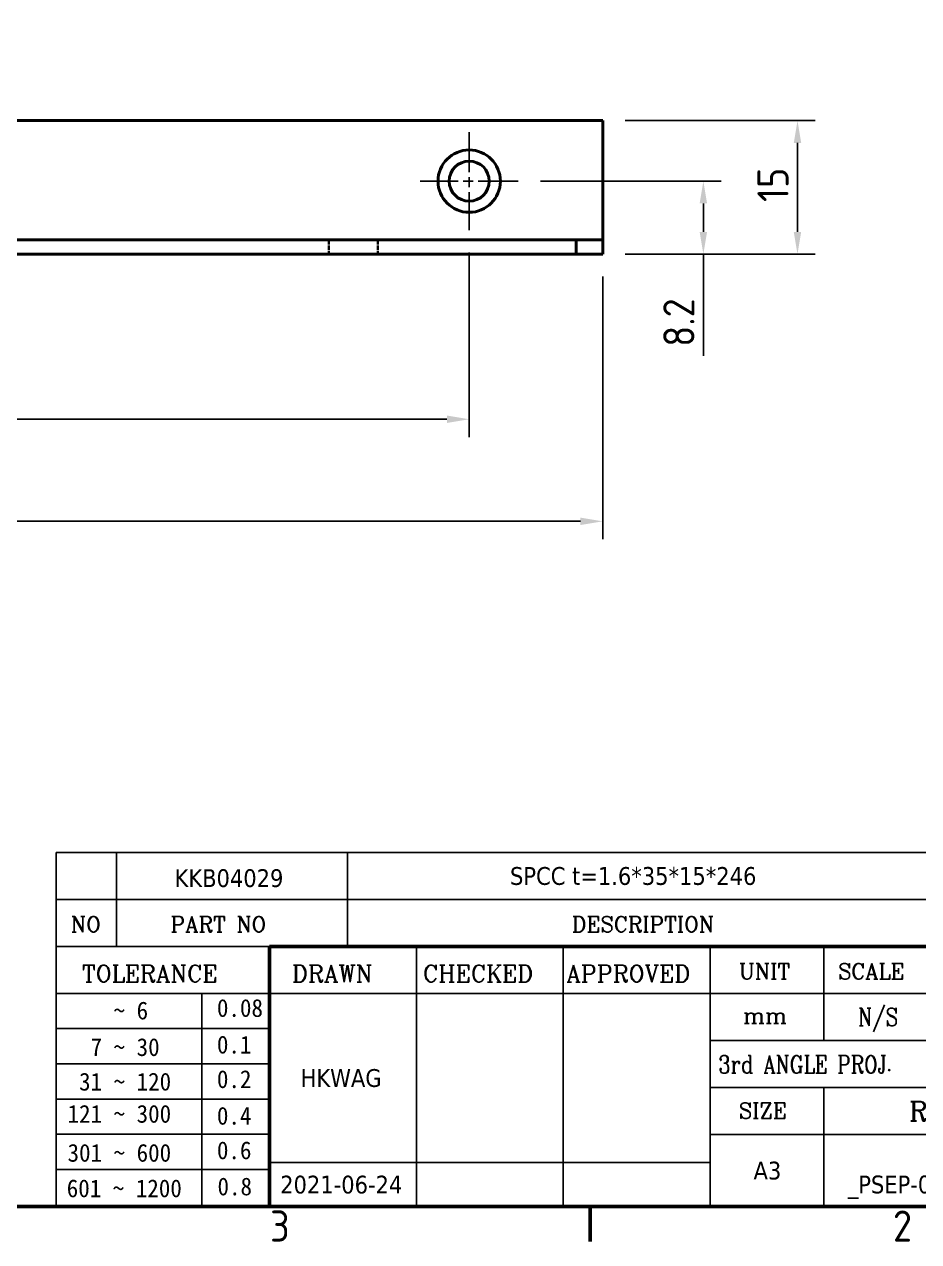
# Model space of a CAD drawing. Header units: millimetres. Extents: x 0 to 420, y 0 to 297.
# Drawn here: x 216.4 to 316.9, y 6.1 to 142.8 of the extents above; entities that cross this region are included whole.
import ezdxf
from ezdxf.enums import TextEntityAlignment as Align

# ---------------------------------------------------------------- set-up
doc = ezdxf.new("R2010")
doc.units = ezdxf.units.MM
doc.linetypes.add('CHAIN', pattern=[0.35429999999999995, 0.2362, -0.0295, 0.0591, -0.0295])
doc.linetypes.add('DASHED', pattern=[0.2067, 0.1654, -0.0413])
doc.layers.get('0').update_dxf_attribs({"color": 3, "lineweight": 25})
for name, color, linetype, lineweight in [('가려진 것(ISO)', 2, 'DASHED', 35), ('가시적인 것(ISO)', 3, 'Continuous', 40), ('경계(ISO)', 7, 'Continuous', 50), ('제목(ISO)', 5, 'Continuous', 50), ('중심 표식(ISO)', 1, 'Continuous', 25), ('치수(ISO)', 2, 'Continuous', 25), ('해치(ISO)', 7, 'Continuous', 18)]:
    doc.layers.add(name, color=color, linetype=linetype, lineweight=lineweight)
doc.styles.add('HAN_291', font='')
doc.styles.add('HAN_370', font='', dxfattribs={"width": 2})
doc.styles.add('RC_284', font='ROMANC.shx')
doc.styles.add('RC_287', font='ROMANC.shx')
doc.styles.add('RC_292', font='ROMANC.shx')
doc.styles.add('ROMANT_294', font='romant.shx')
doc.styles.add('문자 텍스트_PSTEK_POSCO', font='isocp.shx')
doc.styles.add('치수 텍스트_PSTEK_POSCO', font='isocp.shx')
doc.styles.add('텍스트 스타일198', font='tahoma.ttf')
doc.styles.add('텍스트 스타일333', font='ROMANC.shx', dxfattribs={"width": 0.800000011920929})
doc.styles.get('HAN_291').set_extended_font_data('GulimChe')
doc.styles.get('HAN_370').set_extended_font_data('GulimChe')
doc.dimstyles.new('치수_PSTEK_POSCO', dxfattribs={"dimtxt": 3.5, "dimasz": 2.5, "dimexe": 2, "dimexo": 2.5, "dimgap": 1, "dimtad": 1, "dimrnd": 1e-08, "dimdsep": 46, "dimtxsty": '치수 텍스트_PSTEK_POSCO', "dimcen": 0.09, "dimdle": 10, "dimclrd": 7, "dimclre": 7, "dimclrt": 2, "dimadec": 1, "dimazin": 2, "dimtfac": 1, "dimtmove": 0, "dimatfit": 3, "dimfxl": 0, "dimtolj": 1, "dimlwd": -1, "dimlwe": -1, "dimarcsym": 0})

# ---------------------------------------------------------------- blocks, each defined once
blk = doc.blocks.new('경계 Default Border')
at = {"layer": '경계(ISO)'}
blk.add_line((280, 10), (280, 6.100000143051147), dxfattribs=at)
at = {"layer": '경계(ISO)', "flags": 128}
blk.add_lwpolyline([(10, 10), (10, 287.0000076293945), (410, 287.0000076293945), (410, 10), (10, 10)], dxfattribs=at)
at = {"layer": '경계(ISO)', "color": 2, "char_height": 3.499999940395355, "attachment_point": 7, "style": '문자 텍스트_PSTEK_POSCO'}
for s, insert in [('3', (244.0299628911206, 6.066626997571438)), ('2', (313.9823627700749, 6.066626997571438))]:
    blk.add_mtext(s, dxfattribs=dict(at, insert=insert))
blk = doc.blocks.new('제목 블록 PSTEK')
for color, points in [(252, [(317.2195697678507, 17.0593801673321), (322.0326348870767, 21.62682475217465), (322.2781991042243, 21.94392121864296), (317.0471853425802, 16.97985676345368), (318.7512090904202, 16.1899260703855), (316.0018030350395, 12.71868385740789), (316.3356552234328, 13.00206718743325), (318.9235935156908, 16.2694494742633)]), (5, [(321.6183518841322, 17.4193704504104), (319.5281351041078, 18.24969419629727), (322.4505835294948, 22.02344462252142), (317.2195697678507, 17.0593801673321), (318.9235935156908, 16.2694494742633), (316.1741874603099, 12.79820726128571)]), (1, [(324.4839107253602, 19.60711530335299), (325.2419748254881, 19.60711530335299), (325.2419748254881, 20.25857663940324), (321.2266040451076, 20.25857663940324), (321.2266040451076, 19.60711530335299), (321.9846681452406, 19.60711530335299), (321.9846681452406, 15.3430047401139), (324.4839107253602, 15.3430047401139)]), (252, [(321.9846681452406, 19.60711530335299), (321.4042753185749, 19.60711530335299), (321.4042753185749, 19.45905590879572), (321.9846681452406, 19.45905590879572)]), (252, [(324.6615819988275, 19.45905590879572), (325.4196460989604, 19.45905590879572), (325.4196460989604, 20.11051724484596), (325.2419748254881, 20.11051724484596), (325.2419748254881, 19.60711530335299), (324.4839107253602, 19.60711530335299), (324.4839107253602, 15.3430047401139), (322.1623394187076, 15.3430047401139), (322.1623394187076, 15.19494534555726), (324.6615819988275, 15.19494534555726)]), (1, [(329.2277337269622, 20.25857663940324), (325.65654113025, 20.25857663940324), (325.65654113025, 15.3430047401139), (329.3580259941756, 15.3430047401139), (329.3580259941756, 15.9944660761648), (328.1137701654877, 15.9944660761648), (328.1137701654877, 17.56360607323003), (329.2277337269622, 17.56360607323003), (329.2277337269622, 18.25543873810179), (328.1137701654877, 18.25543873810179), (328.1137701654877, 19.60711530335299), (329.2277337269622, 19.60711530335299)]), (252, [(328.2914414389548, 19.45905590879572), (329.4054050004294, 19.45905590879572), (329.4054050004294, 20.11051724484596), (329.2277337269622, 20.11051724484596), (329.2277337269622, 19.60711530335299), (328.1137701654877, 19.60711530335299), (328.1137701654877, 18.25543873810179), (328.2914414389548, 18.25543873810179)]), (1, [(332.3312149849806, 20.25857663940324), (329.8592894925411, 20.25857663940324), (329.8592894925411, 15.3430047401139), (332.3312149849806, 15.3430047401139), (332.3312149849806, 17.4318630164523), (333.0701931098801, 15.3430047401139), (335.4855464857051, 15.3430047401139), (334.2514536401189, 19.30614745124769), (335.4379594596742, 20.25857663940324), (334.3071782107978, 20.25857663940324), (332.3312149849806, 18.99741471888304)]), (252, [(332.5088862584528, 20.1105172448466), (332.3312149849806, 20.1105172448466), (332.3312149849806, 18.99741471888368), (332.5088862584528, 19.11081371413894)]), (252, [(335.6156307331414, 20.11051724484596), (335.2535118015555, 20.11051724484596), (334.2514536401189, 19.30614745124769), (335.4855464857051, 15.3430047401139), (333.1954852176545, 15.3430047401139), (333.2478643833523, 15.19494534555726), (335.6632177591723, 15.19494534555726), (334.4291249135862, 19.15808805669106)]), (252, [(328.2914414389548, 17.41554667867274), (329.4054050004294, 17.41554667867274), (329.4054050004294, 18.10737934354514), (329.2277337269622, 18.10737934354514), (329.2277337269622, 17.56360607323003), (328.1137701654877, 17.56360607323003), (328.1137701654877, 15.9944660761648), (328.2914414389548, 15.9944660761648)]), (252, [(332.5088862584528, 16.92964231796647), (332.3312149849806, 17.43186301645164), (332.3312149849806, 15.3430047401139), (330.0369607660135, 15.3430047401139), (330.0369607660135, 15.19494534555726), (332.5088862584528, 15.19494534555726)]), (252, [(329.5356972676428, 15.8464066816075), (329.3580259941756, 15.8464066816075), (329.3580259941756, 15.3430047401139), (325.8342124037171, 15.3430047401139), (325.8342124037171, 15.19494534555726), (329.5356972676428, 15.19494534555726)])]:
    blk.add_hatch(color=color).paths.add_polyline_path(points)
h = blk.add_hatch(color=1)
edge = h.paths.add_edge_path(flags=0)
edge.add_line((314.2242174273352, 19.60711530335299), (314.2242174273352, 17.00126995915134))
edge.add_line((314.2242174273352, 17.00126995915134), (314.3485873187598, 17.00126995915134))
edge.add_arc((314.3485873187598, 17.6527312952023), 0.6514613360509371, 270, 360)
edge.add_line((315.0000486548106, 17.6527312952023), (315.0000486548106, 18.95565396730211))
edge.add_arc((314.3485873187598, 18.95565396730212), 0.6514613360508712, 0, 90)
edge.add_line((314.3485873187598, 19.60711530335299), (314.2242174273352, 19.60711530335299))
edge = h.paths.add_edge_path()
edge.add_arc((314.9847713324306, 18.28938669179658), 1.969189947606664, 269.9999999999959, 450)
edge.add_line((314.9847713324306, 20.25857663940318), (311.7664314776902, 20.25857663940324))
edge.add_line((311.7664314776902, 20.25857663940324), (311.7664314776902, 15.3430047401139))
edge.add_line((311.7664314776902, 15.3430047401139), (314.2242174273352, 15.3430047401139))
edge.add_line((314.2242174273352, 15.3430047401139), (314.2242174273352, 16.32019674418991))
edge.add_line((314.2242174273352, 16.32019674418991), (314.9847713324307, 16.32019674418991))
h = blk.add_hatch(color=252)
edge = h.paths.add_edge_path()
edge.add_arc((314.9847713324309, 18.28938669179657), 1.969189947606666, 270, 406.8278729790604)
edge.add_arc((315.1624426058984, 18.1413272972396), 1.969189947606962, -90, 53.560984836317004, ccw=False)
edge.add_line((315.1624426058984, 16.17213734963263), (314.4018887008024, 16.17213734963263))
edge.add_line((314.4018887008024, 16.17213734963263), (314.4018887008024, 15.19494534555726))
edge.add_line((314.4018887008024, 15.19494534555726), (311.9441027511573, 15.19494534555726))
edge.add_line((311.9441027511573, 15.19494534555726), (311.9441027511573, 15.3430047401139))
edge.add_line((311.9441027511573, 15.3430047401139), (314.2242174273352, 15.3430047401139))
edge.add_line((314.2242174273352, 15.3430047401139), (314.2242174273352, 16.32019674418991))
edge.add_line((314.2242174273352, 16.32019674418991), (314.9847713324309, 16.32019674418991))
h = blk.add_hatch(color=252)
edge = h.paths.add_edge_path()
edge.add_line((314.4018887008024, 19.45905590879572), (314.5262585922315, 19.45905590879572))
edge.add_arc((314.5262585922314, 18.80759457274939), 0.6514613360463194, 60.4189348879147, 90.00000000000318, ccw=False)
edge.add_arc((314.3485873187602, 18.95565396730057), 0.6514613360524251, 39.96992292766206, 90.00000000009999)
edge.add_line((314.3485873187591, 19.60711530335307), (314.2242174273352, 19.60711530335298))
edge.add_line((314.2242174273352, 19.60711530335299), (314.2242174273352, 17.00126995915134))
edge.add_line((314.2242174273352, 17.00126995915134), (314.3485873187591, 17.00126995915134))
edge.add_arc((314.3485873187568, 17.652731295233), 0.6514613360816299, 270.0000000002, 274.6930825552478)
edge.add_line((314.4018887008024, 17.0034541317032), (314.4018887008024, 19.45905590879572))
at = {"layer": '해치(ISO)', "true_color": 0x27d1fc}
h = blk.add_hatch(color=140, dxfattribs=at)
edge = h.paths.add_edge_path()
edge.add_ellipse((330.3660919371412, 20.15576403068321), major_axis=(9.100907360794343, 0), ratio=0.4069904968023172, start_angle=301.3098473703837, end_angle=507.7436900681698)
edge.add_ellipse((331.5340919371412, 20.4634168429492), major_axis=(-9.82350664112931, 0), ratio=0.3942600559756514, start_angle=111.51207141178469, end_angle=334.47025347086895, ccw=False)
edge.add_line((335.1363447531188, 16.8601935978785), (335.0955236905705, 16.99119398620872))
at = {"color": 180}
for p, q in [((182.475792979055, 11.79100474011392), (182.4757929790549, 51.56524660363496)), ((182.4757929790549, 51.56524660363496), (372.4757929537551, 51.56524660363496)), ((189.2651435055721, 51.56524660363496), (189.2651435055722, 41.00524660363494)), ((215.2152739891528, 41.00524660363494), (215.2152739891528, 51.56524660363496)), ((280.8758854511282, 51.56524660363496), (280.8758854511282, 41.00524660363494)), ((310.0881549537552, 51.56524660363496), (310.0881549537553, 41.00524660363494)), ((316.9044520275131, 51.56524660363496), (316.9044520275127, 41.00524660363494)), ((338.4566026226726, 51.56524660363496), (338.4566026226727, 41.00524660363494)), ((372.4757929537551, 51.56524660363496), (372.4757929537551, 11.79100474011389)), ((182.475792979055, 46.2852466036349), (372.4757929537551, 46.28524660363492)), ((182.475792979055, 41.00524660363493), (206.451475290024, 41.00524660363493)), ((222.9401812389276, 11.79100474011392), (222.9401812389276, 41.00524660363494)), ((239.4288871878316, 11.79100474011392), (239.4288871878316, 41.00524660363494)), ((255.9175931367356, 11.79100474011392), (255.9175931367356, 41.00524660363494)), ((268.6918866058747, 41.00524660363494), (268.6918866058747, 30.44524660363498)), ((280.8758854511282, 41.00524660363494), (280.8758854511282, 25.16524660363502)), ((310.088154953755, 41.00524660363494), (310.088154953755, 11.79100474011392)), ((182.475792979055, 35.72524660363497), (206.451475290024, 35.72524660363497)), ((198.8621818849491, 12.02524660363491), (198.8621818849491, 35.72524660363497)), ((206.451475290024, 35.72524660363497), (372.4757929537551, 35.72524660363497)), ((182.475792979055, 31.77524660363492), (206.451475290024, 31.77524660363492)), ((255.917593136736, 30.44524660363498), (372.4757929537552, 30.44524660363501)), ((182.475792979055, 27.82524660363487), (206.451475290024, 27.82524660363487)), ((255.9175931367359, 25.16524660363502), (372.4757929537552, 25.165246603635)), ((268.6918866058744, 25.16524660363502), (268.6918866058744, 11.79100474011392)), ((182.475792979055, 23.87524660363505), (206.451475290024, 23.87524660363505)), ((182.475792979055, 19.92524660363478), (206.451475290024, 19.92524660363478)), ((255.9175931367359, 19.88524660363481), (310.0881549537553, 19.88524660363481)), ((206.451475290024, 16.74100474011396), (255.9175931367359, 16.74100474011396)), ((182.475792979055, 15.97524660363496), (206.451475290024, 15.97524660363496)), ((182.475792979055, 11.79100474011392), (372.4757929537551, 11.79100474011389))]:
    blk.add_line(p, q, dxfattribs=at)
at = {"color": 7, "lineweight": 50}
for p, q in [((206.4514752900237, 11.79100474011392), (206.4514752900237, 41.00524660363494)), ((206.451475290024, 41.00524660363494), (372.4757929537551, 41.00524660363496))]:
    blk.add_line(p, q, dxfattribs=at)
at = {"color": 7}
for p, q in [((322.2781991042243, 21.94392121864296), (317.0471853425802, 16.97985676345368)), ((322.4505835294948, 22.02344462252142), (317.2195697678507, 17.0593801673321)), ((319.5281351041078, 18.24969419629727), (322.4505835294948, 22.02344462252142)), ((322.0326348870767, 21.62682475217465), (322.2781991042243, 21.94392121864296)), ((317.2195697678507, 17.0593801673321), (322.0326348870767, 21.62682475217465)), ((311.7664314776902, 20.25900474011391), (311.7664314776902, 15.34300474011391)), ((314.9847713324309, 20.25857663940324), (311.7664314776902, 20.25857663940324)), ((314.9847713324309, 20.25857663940324), (311.7664314776902, 20.25857663940324)), ((311.7664314776902, 20.25857663940324), (311.7664314776902, 15.3430047401139)), ((314.2242174273352, 17.00126995915134), (314.2242174273352, 19.60711530335299)), ((314.2242174273352, 19.60711530335299), (314.3485873187591, 19.60711530335299)), ((314.3485873187591, 19.60711530335299), (314.2242174273352, 19.60711530335299)), ((314.2242174273352, 19.60711530335299), (314.2242174273352, 17.00126995915134)), ((314.2242174273352, 17.00126995915134), (314.2242174273352, 19.60711530335299)), ((314.2242174273352, 19.60711530335299), (314.3485873187591, 19.60711530335299)), ((314.4018887008024, 19.45905590879572), (314.5262585922314, 19.45905590879572)), ((314.4018887008024, 17.0034541317032), (314.4018887008024, 19.45905590879572)), ((325.2419748254881, 20.25857663940324), (321.2266040451076, 20.25857663940324)), ((321.2266040451076, 20.25857663940324), (321.2266040451076, 19.60711530335299)), ((325.2419748254881, 20.25857663940324), (321.2266040451076, 20.25857663940324)), ((321.2266040451076, 20.25857663940324), (321.2266040451076, 19.60711530335299)), ((321.2266040451076, 19.60711530335299), (321.9846681452406, 19.60711530335299)), ((321.2266040451076, 19.60711530335299), (321.9846681452406, 19.60711530335299)), ((321.4042753185749, 19.60711530335299), (321.4042753185749, 19.45905590879572)), ((321.9846681452406, 19.60711530335299), (321.4042753185749, 19.60711530335299)), ((321.4042753185749, 19.45905590879572), (321.9846681452406, 19.45905590879572)), ((321.9846681452406, 19.60711530335299), (321.9846681452406, 15.3430047401139)), ((321.9846681452406, 19.45905590879572), (321.9846681452406, 19.60711530335299)), ((321.9846681452406, 19.60711530335299), (321.9846681452406, 15.3430047401139)), ((324.4839107253602, 19.60711530335299), (325.2419748254881, 19.60711530335299)), ((324.4839107253602, 15.3430047401139), (324.4839107253602, 19.60711530335299)), ((325.2419748254881, 19.60711530335299), (324.4839107253602, 19.60711530335299)), ((324.4839107253602, 19.60711530335299), (324.4839107253602, 15.3430047401139)), ((324.4839107253602, 19.60711530335299), (325.2419748254881, 19.60711530335299)), ((324.4839107253602, 15.3430047401139), (324.4839107253602, 19.60711530335299)), ((324.6615819988275, 19.45905590879572), (325.4196460989604, 19.45905590879572)), ((324.6615819988275, 15.19494534555726), (324.6615819988275, 19.45905590879572)), ((325.2419748254881, 19.60711530335299), (325.2419748254881, 20.25857663940324)), ((325.2419748254881, 19.60711530335299), (325.2419748254881, 20.25857663940324)), ((325.4196460989604, 20.11051724484596), (325.2419748254881, 20.11051724484596)), ((325.2419748254881, 20.11051724484596), (325.2419748254881, 19.60711530335299)), ((325.4196460989604, 19.45905590879572), (325.4196460989604, 20.11051724484596)), ((329.2277337269622, 20.25857663940324), (325.65654113025, 20.25857663940324)), ((325.65654113025, 20.25857663940324), (325.65654113025, 15.3430047401139)), ((325.65654113025, 20.25857663940324), (325.65654113025, 15.3430047401139)), ((329.2277337269622, 20.25857663940324), (325.65654113025, 20.25857663940324)), ((328.1137701654877, 18.25543873810179), (328.1137701654877, 19.60711530335299)), ((328.1137701654877, 19.60711530335299), (329.2277337269622, 19.60711530335299)), ((329.2277337269622, 19.60711530335299), (328.1137701654877, 19.60711530335299)), ((328.1137701654877, 19.60711530335299), (328.1137701654877, 18.25543873810179)), ((328.1137701654877, 18.25543873810179), (328.1137701654877, 19.60711530335299)), ((328.1137701654877, 19.60711530335299), (329.2277337269622, 19.60711530335299)), ((328.2914414389548, 18.25543873810179), (328.2914414389548, 19.45905590879572)), ((328.2914414389548, 19.45905590879572), (329.4054050004294, 19.45905590879572)), ((329.2277337269622, 19.60711530335299), (329.2277337269622, 20.25857663940324)), ((329.2277337269622, 19.60711530335299), (329.2277337269622, 20.25857663940324)), ((329.4054050004294, 20.11051724484596), (329.2277337269622, 20.11051724484596)), ((329.2277337269622, 20.11051724484596), (329.2277337269622, 19.60711530335299)), ((329.4054050004294, 19.45905590879572), (329.4054050004294, 20.11051724484596)), ((332.3312149849806, 20.25857663940324), (329.8592894925411, 20.25857663940324)), ((329.8592894925411, 20.25857663940324), (329.8592894925411, 15.3430047401139)), ((329.8592894925411, 20.25857663940324), (329.8592894925411, 15.3430047401139)), ((332.3312149849806, 20.25857663940324), (329.8592894925411, 20.25857663940324)), ((334.3071782107978, 20.25857663940324), (332.3312149849806, 18.99741471888304)), ((332.3312149849806, 18.99741471888304), (332.3312149849806, 20.25857663940324)), ((334.3071782107978, 20.25857663940324), (332.3312149849806, 18.99741471888304)), ((332.3312149849806, 18.99741471888304), (332.3312149849806, 20.25857663940324)), ((332.5088862584528, 20.1105172448466), (332.3312149849806, 20.1105172448466)), ((332.3312149849806, 20.1105172448466), (332.3312149849806, 18.99741471888368)), ((332.5088862584528, 19.11081371413894), (332.5088862584528, 20.1105172448466)), ((334.2514536401189, 19.30614745124769), (335.4379594596742, 20.25857663940324)), ((334.2514536401189, 19.30614745124769), (335.4379594596742, 20.25857663940324)), ((335.2535118015555, 20.11051724484596), (334.2514536401189, 19.30614745124769)), ((335.4855464857051, 15.3430047401139), (334.2514536401189, 19.30614745124769)), ((334.2514536401189, 19.30614745124769), (335.4855464857051, 15.3430047401139)), ((335.4855464857051, 15.3430047401139), (334.2514536401189, 19.30614745124769)), ((335.4379594596742, 20.25857663940324), (334.3071782107978, 20.25857663940324)), ((335.4379594596742, 20.25857663940324), (334.3071782107978, 20.25857663940324)), ((334.4291249135862, 19.15808805669104), (335.6156307331414, 20.11051724484596)), ((335.6632177591723, 15.19494534555726), (334.4291249135862, 19.15808805669104)), ((335.6156307331414, 20.11051724484596), (335.2535118015555, 20.11051724484596)), ((315.0000486548106, 18.95565396730275), (315.0000486548106, 17.65273129520161)), ((315.0000486548106, 18.95565396730275), (315.0000486548106, 17.65273129520161)), ((321.6183518841322, 17.4193704504104), (319.5281351041078, 18.24969419629727)), ((329.2277337269622, 18.25543873810179), (328.1137701654877, 18.25543873810179)), ((328.1137701654877, 18.25543873810179), (328.2914414389548, 18.25543873810179)), ((329.2277337269622, 18.25543873810179), (328.1137701654877, 18.25543873810179)), ((329.2277337269622, 17.56360607323003), (329.2277337269622, 18.25543873810179)), ((329.2277337269622, 17.56360607323003), (329.2277337269622, 18.25543873810179)), ((329.4054050004294, 18.10737934354514), (329.2277337269622, 18.10737934354514)), ((329.2277337269622, 18.10737934354514), (329.2277337269622, 17.56360607323003)), ((329.4054050004294, 17.41554667867274), (329.4054050004294, 18.10737934354514)), ((332.3312149849806, 18.99741471888368), (332.5088862584528, 19.11081371413894)), ((314.3485873187591, 17.00126995915134), (314.2242174273352, 17.00126995915134)), ((314.2242174273352, 17.00126995915134), (314.3485873187591, 17.00126995915134)), ((314.3485873187591, 17.00126995915134), (314.2242174273352, 17.00126995915134)), ((316.1741874603099, 12.79820726128571), (321.6183518841322, 17.4193704504104)), ((317.0471853425802, 16.97985676345368), (318.7512090904202, 16.1899260703855)), ((318.9235935156908, 16.2694494742633), (317.2195697678507, 17.0593801673321)), ((317.2195697678507, 17.0593801673321), (318.9235935156908, 16.2694494742633)), ((328.1137701654877, 17.56360607323003), (329.2277337269622, 17.56360607323003)), ((328.1137701654877, 15.9944660761648), (328.1137701654877, 17.56360607323003)), ((329.2277337269622, 17.56360607323003), (328.1137701654877, 17.56360607323003)), ((328.1137701654877, 17.56360607323003), (328.1137701654877, 15.9944660761648)), ((328.1137701654877, 17.56360607323003), (329.2277337269622, 17.56360607323003)), ((328.1137701654877, 15.9944660761648), (328.1137701654877, 17.56360607323003)), ((328.2914414389548, 15.9944660761648), (328.2914414389548, 17.41554667867274)), ((328.2914414389548, 17.41554667867274), (329.4054050004294, 17.41554667867274)), ((332.3312149849806, 17.4318630164523), (333.0701931098801, 15.3430047401139)), ((332.3312149849806, 15.3430047401139), (332.3312149849806, 17.4318630164523)), ((332.5088862584528, 16.92964231796647), (332.3312149849806, 17.43186301645164)), ((332.3312149849806, 17.43186301645164), (332.3312149849806, 15.3430047401139)), ((332.3312149849806, 17.4318630164523), (333.0701931098801, 15.3430047401139)), ((332.3312149849806, 15.3430047401139), (332.3312149849806, 17.4318630164523)), ((332.5088862584528, 15.19494534555726), (332.5088862584528, 16.92964231796647)), ((345.0447381189468, 17.50375595811051), (344.9867755289346, 17.689895936919)), ((311.7664314776902, 15.3430047401139), (314.2242174273352, 15.3430047401139)), ((311.7664314776902, 15.3430047401139), (314.2242174273352, 15.3430047401139)), ((314.2242174273352, 15.3430047401139), (311.9441027511573, 15.3430047401139)), ((311.9441027511573, 15.3430047401139), (311.9441027511573, 15.19494534555726)), ((311.9441027511573, 15.19494534555726), (314.4018887008024, 15.19494534555726)), ((314.2242174273352, 16.32019674418991), (314.9847713324309, 16.32019674418991)), ((314.2242174273352, 15.3430047401139), (314.2242174273352, 16.32019674418991)), ((314.9847713324309, 16.32019674418991), (314.2242174273352, 16.32019674418991)), ((314.2242174273352, 16.32019674418991), (314.2242174273352, 15.3430047401139)), ((314.2242174273352, 16.32019674418991), (314.9847713324309, 16.32019674418991)), ((314.2242174273352, 15.3430047401139), (314.2242174273352, 16.32019674418991)), ((314.4018887008024, 16.17213734963263), (315.162442605898, 16.17213734963263)), ((314.4018887008024, 15.19494534555726), (314.4018887008024, 16.17213734963263)), ((318.7512090904202, 16.1899260703855), (316.0018030350395, 12.71868385740789)), ((318.9235935156908, 16.2694494742633), (316.1741874603099, 12.79820726128571)), ((316.3356552234328, 13.00206718743325), (318.9235935156908, 16.2694494742633)), ((321.9846681452406, 15.3430047401139), (324.4839107253602, 15.3430047401139)), ((321.9846681452406, 15.3430047401139), (324.4839107253602, 15.3430047401139)), ((324.4839107253602, 15.3430047401139), (322.1623394187076, 15.3430047401139)), ((322.1623394187076, 15.3430047401139), (322.1623394187076, 15.19494534555726)), ((322.1623394187076, 15.19494534555726), (324.6615819988275, 15.19494534555726)), ((325.65654113025, 15.3430047401139), (329.3580259941756, 15.3430047401139)), ((325.65654113025, 15.3430047401139), (329.3580259941756, 15.3430047401139)), ((329.3580259941756, 15.3430047401139), (325.8342124037171, 15.3430047401139)), ((325.8342124037171, 15.3430047401139), (325.8342124037171, 15.19494534555726)), ((325.8342124037171, 15.19494534555726), (329.5356972676428, 15.19494534555726)), ((329.3580259941756, 15.9944660761648), (328.1137701654877, 15.9944660761648)), ((328.1137701654877, 15.9944660761648), (328.2914414389548, 15.9944660761648)), ((329.3580259941756, 15.9944660761648), (328.1137701654877, 15.9944660761648)), ((329.3580259941756, 15.3430047401139), (329.3580259941756, 15.9944660761648)), ((329.3580259941756, 15.3430047401139), (329.3580259941756, 15.9944660761648)), ((329.5356972676428, 15.8464066816075), (329.3580259941756, 15.8464066816075)), ((329.3580259941756, 15.8464066816075), (329.3580259941756, 15.3430047401139)), ((329.5356972676428, 15.19494534555726), (329.5356972676428, 15.8464066816075)), ((329.8592894925411, 15.3430047401139), (332.3312149849806, 15.3430047401139)), ((329.8592894925411, 15.3430047401139), (332.3312149849806, 15.3430047401139)), ((332.3312149849806, 15.3430047401139), (330.0369607660135, 15.3430047401139)), ((330.0369607660135, 15.3430047401139), (330.0369607660135, 15.19494534555726)), ((330.0369607660135, 15.19494534555726), (332.5088862584528, 15.19494534555726)), ((333.0701931098801, 15.3430047401139), (335.4855464857051, 15.3430047401139)), ((333.0701931098801, 15.3430047401139), (335.4855464857051, 15.3430047401139)), ((335.4855464857051, 15.3430047401139), (333.1954852176545, 15.3430047401139)), ((333.1954852176545, 15.3430047401139), (333.2478643833523, 15.19494534555726)), ((333.2478643833523, 15.19494534555726), (335.6632177591723, 15.19494534555726)), ((316.0018030350395, 12.71868385740789), (316.3356552234328, 13.00206718743325))]:
    blk.add_line(p, q, dxfattribs=at)
at = {"color": 5}
for p, q in [((322.4505835294948, 22.02344462252142), (317.2195697678507, 17.0593801673321)), ((319.5281351041078, 18.24969419629727), (322.4505835294948, 22.02344462252142)), ((321.6183518841322, 17.4193704504104), (319.5281351041078, 18.24969419629727)), ((316.1741874603099, 12.79820726128571), (321.6183518841322, 17.4193704504104)), ((317.2195697678507, 17.0593801673321), (318.9235935156908, 16.2694494742633)), ((318.9235935156908, 16.2694494742633), (316.1741874603099, 12.79820726128571))]:
    blk.add_line(p, q, dxfattribs=at)
at = {"color": 1}
for p, q in [((314.9847713324309, 20.25857663940324), (311.7664314776902, 20.25857663940324)), ((311.7664314776902, 20.25857663940324), (311.7664314776902, 15.3430047401139)), ((314.2242174273352, 17.00126995915134), (314.2242174273352, 19.60711530335299)), ((314.2242174273352, 19.60711530335299), (314.3485873187591, 19.60711530335299)), ((325.2419748254881, 20.25857663940324), (321.2266040451076, 20.25857663940324)), ((321.2266040451076, 20.25857663940324), (321.2266040451076, 19.60711530335299)), ((321.2266040451076, 19.60711530335299), (321.9846681452406, 19.60711530335299)), ((321.9846681452406, 19.60711530335299), (321.9846681452406, 15.3430047401139)), ((324.4839107253602, 19.60711530335299), (325.2419748254881, 19.60711530335299)), ((324.4839107253602, 15.3430047401139), (324.4839107253602, 19.60711530335299)), ((325.2419748254881, 19.60711530335299), (325.2419748254881, 20.25857663940324)), ((329.2277337269622, 20.25857663940324), (325.65654113025, 20.25857663940324)), ((325.65654113025, 20.25857663940324), (325.65654113025, 15.3430047401139)), ((328.1137701654877, 18.25543873810179), (328.1137701654877, 19.60711530335299)), ((328.1137701654877, 19.60711530335299), (329.2277337269622, 19.60711530335299)), ((329.2277337269622, 19.60711530335299), (329.2277337269622, 20.25857663940324)), ((332.3312149849806, 20.25857663940324), (329.8592894925411, 20.25857663940324)), ((329.8592894925411, 20.25857663940324), (329.8592894925411, 15.3430047401139)), ((334.3071782107978, 20.25857663940324), (332.3312149849806, 18.99741471888304)), ((332.3312149849806, 18.99741471888304), (332.3312149849806, 20.25857663940324)), ((334.2514536401189, 19.30614745124769), (335.4379594596742, 20.25857663940324)), ((335.4855464857051, 15.3430047401139), (334.2514536401189, 19.30614745124769)), ((335.4379594596742, 20.25857663940324), (334.3071782107978, 20.25857663940324)), ((315.0000486548106, 18.95565396730275), (315.0000486548106, 17.65273129520161)), ((329.2277337269622, 18.25543873810179), (328.1137701654877, 18.25543873810179)), ((329.2277337269622, 17.56360607323003), (329.2277337269622, 18.25543873810179)), ((314.3485873187591, 17.00126995915134), (314.2242174273352, 17.00126995915134)), ((328.1137701654877, 17.56360607323003), (329.2277337269622, 17.56360607323003)), ((328.1137701654877, 15.9944660761648), (328.1137701654877, 17.56360607323003)), ((332.3312149849806, 17.4318630164523), (333.0701931098801, 15.3430047401139)), ((332.3312149849806, 15.3430047401139), (332.3312149849806, 17.4318630164523)), ((311.7664314776902, 15.3430047401139), (314.2242174273352, 15.3430047401139)), ((314.2242174273352, 16.32019674418991), (314.9847713324309, 16.32019674418991)), ((314.2242174273352, 15.3430047401139), (314.2242174273352, 16.32019674418991)), ((321.9846681452406, 15.3430047401139), (324.4839107253602, 15.3430047401139)), ((325.65654113025, 15.3430047401139), (329.3580259941756, 15.3430047401139)), ((329.3580259941756, 15.9944660761648), (328.1137701654877, 15.9944660761648)), ((329.3580259941756, 15.3430047401139), (329.3580259941756, 15.9944660761648)), ((329.8592894925411, 15.3430047401139), (332.3312149849806, 15.3430047401139)), ((333.0701931098801, 15.3430047401139), (335.4855464857051, 15.3430047401139))]:
    blk.add_line(p, q, dxfattribs=at)
at = {"color": 7}
for centre, radius, start, end in [((314.3485873187598, 18.95565396730211), 0.6514613360508712, 0, 90), ((314.3485873187602, 18.95565396730057), 0.6514613360524251, 39.96992292766117, 90), ((314.3485873187598, 18.95565396730212), 0.6514613360508712, 0, 90), ((314.5262585922314, 18.80759457274939), 0.6514613360463193, 60.41893488791137, 90), ((314.9847713324309, 18.28938669179658), 1.969189947606665, 270, 90), ((314.9847713324309, 18.28938669179658), 1.969189947606665, 270, 90), ((314.9847713324307, 18.2893866917965), 1.969189947606594, 270, 46.82787297909833), ((315.1624426058984, 18.1413272972396), 1.969189947606961, 270, 53.56098483636067), ((314.3485873187597, 17.65273129520228), 0.6514613360509381, 270, 0), ((314.3485873187598, 17.6527312952023), 0.6514613360509381, 270, 0), ((314.3485873187568, 17.652731295233), 0.6514613360816299, 270, 274.6930825552478)]:
    blk.add_arc(centre, radius, start, end, dxfattribs=at)
at = {"color": 1}
for centre, radius, start, end in [((314.3485873187598, 18.95565396730211), 0.6514613360508712, 0, 90), ((314.9847713324309, 18.28938669179657), 1.969189947606665, 270, 90), ((314.3485873187598, 17.6527312952023), 0.6514613360509381, 270, 0)]:
    blk.add_arc(centre, radius, start, end, dxfattribs=at)
at = {"layer": '제목(ISO)', "lineweight": 18}
blk.add_line((182.475792979055, 35.72500474011393), (182.475792979055, 11.79100474011392), dxfattribs=at)
at = {"layer": '제목(ISO)'}
for p, q in [((322.2781991042243, 21.94392121864296), (317.0471853425802, 16.97985676345368)), ((322.4505835294948, 22.02344462252142), (317.2195697678507, 17.0593801673321)), ((319.5281351041078, 18.24969419629727), (322.4505835294948, 22.02344462252142)), ((322.0326348870767, 21.62682475217465), (322.2781991042243, 21.94392121864296)), ((317.2195697678507, 17.0593801673321), (322.0326348870767, 21.62682475217465)), ((314.9847713324306, 20.25857663940324), (311.7664314776902, 20.25857663940324)), ((311.7664314776902, 20.25857663940324), (311.7664314776902, 15.3430047401139)), ((314.2242174273352, 17.00126995915134), (314.2242174273352, 19.60711530335299)), ((314.2242174273352, 19.60711530335299), (314.3485873187598, 19.60711530335299)), ((314.3485873187591, 19.60711530335299), (314.2242174273352, 19.60711530335299)), ((314.2242174273352, 19.60711530335299), (314.2242174273352, 17.00126995915134)), ((314.4018887008024, 19.45905590879572), (314.5262585922314, 19.45905590879572)), ((314.4018887008024, 17.0034541317032), (314.4018887008024, 19.45905590879572)), ((325.2419748254881, 20.25857663940324), (321.2266040451076, 20.25857663940324)), ((321.2266040451076, 20.25857663940324), (321.2266040451076, 19.60711530335299)), ((321.2266040451076, 19.60711530335299), (321.9846681452406, 19.60711530335299)), ((321.9846681452406, 19.60711530335299), (321.4042753185749, 19.60711530335299)), ((321.4042753185749, 19.60711530335299), (321.4042753185749, 19.45905590879572)), ((321.4042753185749, 19.45905590879572), (321.9846681452406, 19.45905590879572)), ((321.9846681452406, 19.60711530335299), (321.9846681452406, 15.3430047401139)), ((321.9846681452406, 19.45905590879572), (321.9846681452406, 19.60711530335299)), ((324.4839107253602, 19.60711530335299), (325.2419748254881, 19.60711530335299)), ((324.4839107253602, 15.3430047401139), (324.4839107253602, 19.60711530335299)), ((325.2419748254881, 19.60711530335299), (324.4839107253602, 19.60711530335299)), ((324.4839107253602, 19.60711530335299), (324.4839107253602, 15.3430047401139)), ((324.6615819988275, 19.45905590879572), (325.4196460989604, 19.45905590879572)), ((324.6615819988275, 15.19494534555726), (324.6615819988275, 19.45905590879572)), ((325.2419748254881, 19.60711530335299), (325.2419748254881, 20.25857663940324)), ((325.4196460989604, 20.11051724484596), (325.2419748254881, 20.11051724484596)), ((325.2419748254881, 20.11051724484596), (325.2419748254881, 19.60711530335299)), ((325.4196460989604, 19.45905590879572), (325.4196460989604, 20.11051724484596)), ((329.2277337269622, 20.25857663940324), (325.65654113025, 20.25857663940324)), ((325.65654113025, 20.25857663940324), (325.65654113025, 15.3430047401139)), ((328.1137701654877, 18.25543873810179), (328.1137701654877, 19.60711530335299)), ((328.1137701654877, 19.60711530335299), (329.2277337269622, 19.60711530335299)), ((329.2277337269622, 19.60711530335299), (328.1137701654877, 19.60711530335299)), ((328.1137701654877, 19.60711530335299), (328.1137701654877, 18.25543873810179)), ((328.2914414389548, 19.45905590879572), (329.4054050004294, 19.45905590879572)), ((328.2914414389548, 18.25543873810179), (328.2914414389548, 19.45905590879572)), ((329.2277337269622, 19.60711530335299), (329.2277337269622, 20.25857663940324)), ((329.4054050004294, 20.11051724484596), (329.2277337269622, 20.11051724484596)), ((329.2277337269622, 20.11051724484596), (329.2277337269622, 19.60711530335299)), ((329.4054050004294, 19.45905590879572), (329.4054050004294, 20.11051724484596)), ((332.3312149849806, 20.25857663940324), (329.8592894925411, 20.25857663940324)), ((329.8592894925411, 20.25857663940324), (329.8592894925411, 15.3430047401139)), ((334.3071782107978, 20.25857663940324), (332.3312149849806, 18.99741471888304)), ((332.3312149849806, 18.99741471888304), (332.3312149849806, 20.25857663940324)), ((332.5088862584528, 20.1105172448466), (332.3312149849806, 20.1105172448466)), ((332.3312149849806, 20.1105172448466), (332.3312149849806, 18.99741471888368)), ((332.5088862584528, 19.11081371413894), (332.5088862584528, 20.1105172448466)), ((334.2514536401189, 19.30614745124769), (335.4379594596742, 20.25857663940324)), ((335.2535118015555, 20.11051724484596), (334.2514536401189, 19.30614745124769)), ((335.4855464857051, 15.3430047401139), (334.2514536401189, 19.30614745124769)), ((334.2514536401189, 19.30614745124769), (335.4855464857051, 15.3430047401139)), ((335.4379594596742, 20.25857663940324), (334.3071782107978, 20.25857663940324)), ((334.4291249135862, 19.15808805669106), (335.6156307331414, 20.11051724484596)), ((335.6632177591723, 15.19494534555726), (334.4291249135862, 19.15808805669106)), ((335.6156307331414, 20.11051724484596), (335.2535118015555, 20.11051724484596)), ((315.0000486548106, 18.95565396730211), (315.0000486548106, 17.6527312952023)), ((321.6183518841322, 17.4193704504104), (319.5281351041078, 18.24969419629727)), ((329.2277337269622, 18.25543873810179), (328.1137701654877, 18.25543873810179)), ((328.1137701654877, 18.25543873810179), (328.2914414389548, 18.25543873810179)), ((329.2277337269622, 17.56360607323003), (329.2277337269622, 18.25543873810179)), ((329.4054050004294, 18.10737934354514), (329.2277337269622, 18.10737934354514)), ((329.2277337269622, 18.10737934354514), (329.2277337269622, 17.56360607323003)), ((329.4054050004294, 17.41554667867274), (329.4054050004294, 18.10737934354514)), ((332.3312149849806, 18.99741471888368), (332.5088862584528, 19.11081371413894)), ((314.3485873187598, 17.00126995915134), (314.2242174273352, 17.00126995915134)), ((314.2242174273352, 17.00126995915134), (314.3485873187591, 17.00126995915134)), ((316.1741874603099, 12.79820726128571), (321.6183518841322, 17.4193704504104)), ((317.0471853425802, 16.97985676345368), (318.7512090904202, 16.1899260703855)), ((317.2195697678507, 17.0593801673321), (318.9235935156908, 16.2694494742633)), ((318.9235935156908, 16.2694494742633), (317.2195697678507, 17.0593801673321)), ((328.1137701654877, 15.9944660761648), (328.1137701654877, 17.56360607323003)), ((328.1137701654877, 17.56360607323003), (329.2277337269622, 17.56360607323003)), ((329.2277337269622, 17.56360607323003), (328.1137701654877, 17.56360607323003)), ((328.1137701654877, 17.56360607323003), (328.1137701654877, 15.9944660761648)), ((328.2914414389548, 17.41554667867274), (329.4054050004294, 17.41554667867274)), ((328.2914414389548, 15.9944660761648), (328.2914414389548, 17.41554667867274)), ((332.3312149849806, 15.3430047401139), (332.3312149849806, 17.4318630164523)), ((332.3312149849806, 17.4318630164523), (333.0701931098801, 15.3430047401139)), ((332.5088862584528, 16.92964231796647), (332.3312149849806, 17.43186301645164)), ((332.3312149849806, 17.43186301645164), (332.3312149849806, 15.3430047401139)), ((332.5088862584528, 15.19494534555726), (332.5088862584528, 16.92964231796647)), ((311.7664314776902, 15.3430047401139), (314.2242174273352, 15.3430047401139)), ((314.2242174273352, 15.3430047401139), (311.9441027511573, 15.3430047401139)), ((311.9441027511573, 15.3430047401139), (311.9441027511573, 15.19494534555726)), ((311.9441027511573, 15.19494534555726), (314.4018887008024, 15.19494534555726)), ((314.2242174273352, 15.3430047401139), (314.2242174273352, 16.32019674418991)), ((314.2242174273352, 16.32019674418991), (314.9847713324307, 16.32019674418991)), ((314.9847713324309, 16.32019674418991), (314.2242174273352, 16.32019674418991)), ((314.2242174273352, 16.32019674418991), (314.2242174273352, 15.3430047401139)), ((314.4018887008024, 15.19494534555726), (314.4018887008024, 16.17213734963263)), ((314.4018887008024, 16.17213734963263), (315.1624426058984, 16.17213734963263)), ((318.7512090904202, 16.1899260703855), (316.0018030350395, 12.71868385740789)), ((318.9235935156908, 16.2694494742633), (316.1741874603099, 12.79820726128571)), ((316.3356552234328, 13.00206718743325), (318.9235935156908, 16.2694494742633)), ((321.9846681452406, 15.3430047401139), (324.4839107253602, 15.3430047401139)), ((324.4839107253602, 15.3430047401139), (322.1623394187076, 15.3430047401139)), ((322.1623394187076, 15.3430047401139), (322.1623394187076, 15.19494534555726)), ((322.1623394187076, 15.19494534555726), (324.6615819988275, 15.19494534555726)), ((325.65654113025, 15.3430047401139), (329.3580259941756, 15.3430047401139)), ((329.3580259941756, 15.3430047401139), (325.8342124037171, 15.3430047401139)), ((325.8342124037171, 15.3430047401139), (325.8342124037171, 15.19494534555726)), ((325.8342124037171, 15.19494534555726), (329.5356972676428, 15.19494534555726)), ((329.3580259941756, 15.9944660761648), (328.1137701654877, 15.9944660761648)), ((328.1137701654877, 15.9944660761648), (328.2914414389548, 15.9944660761648)), ((329.3580259941756, 15.3430047401139), (329.3580259941756, 15.9944660761648)), ((329.5356972676428, 15.8464066816075), (329.3580259941756, 15.8464066816075)), ((329.3580259941756, 15.8464066816075), (329.3580259941756, 15.3430047401139)), ((329.5356972676428, 15.19494534555726), (329.5356972676428, 15.8464066816075)), ((329.8592894925411, 15.3430047401139), (332.3312149849806, 15.3430047401139)), ((332.3312149849806, 15.3430047401139), (330.0369607660135, 15.3430047401139)), ((330.0369607660135, 15.3430047401139), (330.0369607660135, 15.19494534555726)), ((330.0369607660135, 15.19494534555726), (332.5088862584528, 15.19494534555726)), ((333.0701931098801, 15.3430047401139), (335.4855464857051, 15.3430047401139)), ((335.4855464857051, 15.3430047401139), (333.1954852176545, 15.3430047401139)), ((333.1954852176545, 15.3430047401139), (333.2478643833523, 15.19494534555726)), ((333.2478643833523, 15.19494534555726), (335.6632177591723, 15.19494534555726)), ((316.0018030350395, 12.71868385740789), (316.3356552234328, 13.00206718743325))]:
    blk.add_line(p, q, dxfattribs=at)
at = {"layer": '제목(ISO)', "color": 4}
blk.add_line((335.1363447531188, 16.8601935978785), (335.0955236905705, 16.99119398620872), dxfattribs=at)
at = {"layer": '제목(ISO)'}
for centre, radius, start, end in [((314.3485873187598, 18.95565396730212), 0.6514613360508712, 0, 90), ((314.3485873187602, 18.95565396730057), 0.6514613360524251, 39.96992292766117, 90), ((314.5262585922314, 18.80759457274939), 0.6514613360463193, 60.41893488791137, 90), ((314.9847713324306, 18.28938669179658), 1.969189947606664, 46.82787297909431, 90), ((314.9847713324307, 18.2893866917965), 1.969189947606594, 270, 46.82787297909833), ((314.9847713324309, 18.28938669179657), 1.969189947606666, 270, 46.8278729790603), ((315.1624426058984, 18.1413272972396), 1.969189947606962, 270, 53.56098483631701), ((314.3485873187598, 17.6527312952023), 0.6514613360509371, 270, 0), ((314.3485873187568, 17.652731295233), 0.6514613360816299, 270, 274.6930825552478)]:
    blk.add_arc(centre, radius, start, end, dxfattribs=at)
at = {"layer": '제목(ISO)', "color": 4}
for centre, major_axis, ratio, start_param, end_param in [((331.5340919371412, 20.4634168429492), (9.82350664112931, 0), 0.3942600559756514, 5.087845455444478, 8.97919982663645), ((330.3660919371412, 20.15576403068321), (9.100907360794343, 0), 0.4069904968023172, 5.258848905294775, 8.861799147915196)]:
    blk.add_ellipse(centre, major_axis=major_axis, ratio=ratio, start_param=start_param, end_param=end_param, dxfattribs=at)
at = {"color": 2}
for s, height, style, p in [('NO', 1.742399930953979, 'RC_284', (184.135398793432, 42.62317362549192)), ('PART NO', 1.742399930953979, 'RC_284', (195.3359407378685, 42.62317362549192)), ('DESCRIPTION', 1.742399930953979, 'RC_284', (240.4025565652523, 42.62317362549192)), ("Q'TY", 1.742399930953979, 'RC_284', (310.1440786515383, 42.62317362549192)), ('COLOR/FINISH', 1.742399930953979, 'RC_284', (317.7725341324144, 42.62317362549192)), ('REMARK', 1.742399930953979, 'RC_284', (348.346649953877, 42.62317362549192)), (' TOLERANCE', 1.899999976158142, 'RC_287', (184.0872874387979, 37.00893196870329)), ('DRAWN', 1.899999976158142, 'RC_287', (208.9766620976279, 37.00893196870329)), ('CHECKED', 1.899999976158142, 'RC_287', (223.6856844514997, 37.00893196870329)), ('APPROVED', 1.899999976158142, 'RC_287', (239.7795453577791, 37.00893196870329)), ('UNIT', 1.742399930953979, 'RC_284', (259.1652673287452, 37.34317362549218)), ('SCALE', 1.742399930953979, 'RC_284', (270.2934779252897, 37.34317362549218)), ('MODEL NAME', 2.178000062704086, 'RC_292', (284.096330289083, 37.25462520371384)), ('    ~ 6', 2.000000029802322, 'HAN_291', (183.7721304966814, 32.8176515608431)), ('0.08', 2.000000029802322, 'HAN_291', (200.5467345600617, 33.09873600004101)), ('PART NAME', 2.178000062704086, 'RC_292', (285.1416959765849, 32.03045329421792)), ('mm', 1.742399930953979, 'RC_284', (259.6505418159997, 32.3543089683787)), ('  7 ~ 30', 2.000000029802322, 'HAN_291', (183.7721304966814, 28.70538114822415)), ('0.1', 2.000000029802322, 'HAN_291', (200.5467345600617, 28.98646558742206)), (' DWG NO.', 2.178000062704086, 'RC_292', (284.8124284083233, 26.75045329421772)), (' 31 ~ 120', 2.000000029802322, 'HAN_291', (183.7721304966814, 24.82628181916237)), ('0.2', 2.000000029802322, 'HAN_291', (200.5467345600617, 25.10736625836028)), ('SIZE', 1.742399930953979, 'RC_284', (259.1652673287452, 21.69497768947366)), ('REFERENCE', 2.178000062704086, 'RC_292', (278.2741065029841, 21.43214925458022)), ('121 ~ 300', 2.000000029802322, 'HAN_291', (183.7721304966814, 21.21401206133254)), ('0.4', 2.000000029802322, 'HAN_291', (200.5467345600617, 20.99509650053045)), ('301 ~ 600', 2.000000029802322, 'HAN_291', (183.7721304966814, 16.83491273227077)), ('0.6', 2.000000029802322, 'HAN_291', (200.5467345600617, 17.11599717146868)), ('601 ~ 1200', 2.000000029802322, 'HAN_291', (183.6802025156883, 12.84759660881125)), ('0.8', 2.000000029802322, 'HAN_291', (200.6097246063884, 13.05732192299702))]:
    blk.add_text(s, height=height, dxfattribs=dict(at, style=style)).set_placement(p)
at = {"color": 2, "style": 'RC_284'}
blk.add_text('MATERIAL', height=1.742399930953979, dxfattribs=at).set_placement((295.4820202024417, 43.64524660363492), align=Align.MIDDLE_CENTER)
at = {"color": 7, "style": '텍스트 스타일333', "width": 0.7999999523162842}
blk.add_text('N/S', height=2.000000029802322, dxfattribs=at).set_placement((274.7838860285014, 33.08524660363496), align=Align.MIDDLE_CENTER)
at = {"color": 2, "style": '텍스트 스타일333', "width": 0.7999999523162842}
blk.add_text('3rd ANGLE PROJ.', height=2.000000029802322, dxfattribs=at).set_placement((256.8430306642954, 26.76148381654429))
at = {"color": 7, "style": 'ROMANT_294'}
for s, p in [('POWER', (342.82727231297, 20.97115304607566)), ('SYSTEM', (342.82727231297, 17.3284636719184)), ('TECHNOLOGY', (342.82727231297, 13.57194088644453))]:
    blk.add_text(s, height=2.700000107288361, dxfattribs=at).set_placement(p)
at = {"color": 7, "insert": (320.8519732224835, 14.21236326823155), "char_height": 1.400000005960464, "attachment_point": 1, "line_spacing_factor": 0.3319999873638153, "style": 'HAN_370'}
blk.add_mtext('\\fHY견고딕|b0|i0;\\H1.4000;피에스텍', dxfattribs=at)
at = {"layer": '제목(ISO)', "color": 7, "style": '텍스트 스타일198'}
for tag, p in [('4._COLOR_001', (314.3877231694799, 49.65982273256562)), ('부품_번호_001', (195.7917158270996, 47.68004260673702)), ('설명_001', (233.4587552678761, 47.92245856837096)), ('재질_001', (292.2765131236743, 47.92524659519488)), ("3._Q'TY_001", (312.7051684940307, 47.92188863680521)), ('질량\\P3;_001', (350.3046145979153, 48.1643332325385)), ('4._COLOR_002', (318.4070313024109, 46.23594349391411)), ('1._MODEL_NAME_001', (326.2265096999781, 37.52172745615292)), ('제목_001', (335.5349605824892, 32.12134217035067)), ('부품_번호_001', (334.4509560803315, 26.8052465951949)), ('설계자_001', (209.9396160013646, 25.23446884679021)), ('프로젝트_001', (281.7143245048521, 16.70626985185461)), ('시트_크기_001', (260.807090429518, 14.83812566343425)), ('작성_날짜_001', (207.6508315629738, 13.26600473167383)), ('프로젝트_002', (271.3899446543797, 13.2823906132031))]:
    blk.add_attdef(tag, p, '', height=2.000000029802322, dxfattribs=at)
for tag, p in [('점검자', (231.1845342133799, 26.23312567187446)), ('엔지니어링_승인자', (247.673240162284, 26.23312567187446)), ('점검_날짜', (231.1845342133799, 14.26600474011394)), ('엔지니어링_승인_날짜', (247.6732401622839, 14.26600474011394))]:
    blk.add_attdef(tag, text='', height=2.000000029802322, dxfattribs=at).set_placement(p, align=Align.MIDDLE_CENTER)
blk = doc.blocks.new('*D21')
at = {"layer": 'Defpoints', "color": 0, "transparency": 16777216}
for p in [(35.39649759764192, 116.9567610410476), (281.3964975976419, 116.9567610410477), (281.3964975976419, 86.95676104104768)]:
    blk.add_point(p, dxfattribs=at)
at = {"layer": '치수(ISO)', "color": 7, "transparency": 16777216}
for p, q in [((35.39649759764192, 114.4567610410476), (35.39649759764192, 84.95676104104768)), ((281.3964975976419, 114.4567610410477), (281.3964975976419, 84.95676104104768)), ((37.89649759764192, 86.95676104104768), (278.8964975976419, 86.95676104104768))]:
    blk.add_line(p, q, dxfattribs=at)
for points in [[(37.89649759764192, 87.37342770771436), (37.89649759764192, 86.54009437438101), (35.39649759764192, 86.95676104104768)], [(278.8964975976419, 87.37342770771436), (278.8964975976419, 86.54009437438101), (281.3964975976419, 86.95676104104768)]]:
    blk.add_solid(points, dxfattribs=at)
at = {"layer": '치수(ISO)', "color": 2, "transparency": 16777216, "insert": (156.1541225198069, 89.70710552923666), "char_height": 3.5, "attachment_point": 4, "style": '치수 텍스트_PSTEK_POSCO'}
blk.add_mtext('\\A1;246', dxfattribs=at)
blk = doc.blocks.new('*D22')
at = {"layer": 'Defpoints', "color": 0, "transparency": 16777216}
for p in [(281.3964975976418, 131.9567610410476), (303.2654419997385, 131.9567610410476), (281.3964975976419, 116.9567610410477)]:
    blk.add_point(p, dxfattribs=at)
at = {"layer": '치수(ISO)', "color": 7, "transparency": 16777216}
for p, q in [((283.8964975976418, 131.9567610410476), (305.2654419997385, 131.9567610410476)), ((303.2654419997384, 119.4567610410477), (303.2654419997385, 129.4567610410476)), ((283.8964975976419, 116.9567610410477), (305.2654419997384, 116.9567610410477))]:
    blk.add_line(p, q, dxfattribs=at)
for points in [[(302.8487753330718, 129.4567610410476), (303.6821086664052, 129.4567610410476), (303.2654419997385, 131.9567610410476)], [(302.8487753330717, 119.4567610410477), (303.6821086664051, 119.4567610410477), (303.2654419997384, 116.9567610410477)]]:
    blk.add_solid(points, dxfattribs=at)
at = {"layer": '치수(ISO)', "color": 2, "transparency": 16777216, "insert": (300.5154419997384, 122.8092736676324), "char_height": 3.5, "attachment_point": 4, "rotation": 90, "style": '치수 텍스트_PSTEK_POSCO'}
blk.add_mtext('\\A1;15', dxfattribs=at)
blk = doc.blocks.new('*D24')
at = {"layer": 'Defpoints', "color": 0, "transparency": 16777216}
for p in [(50.39649759764183, 119.6567610410476), (266.3964975976418, 119.6567610410476), (266.3964975976418, 98.42109313398507)]:
    blk.add_point(p, dxfattribs=at)
at = {"layer": '치수(ISO)', "color": 7, "transparency": 16777216}
for p, q in [((50.39649759764183, 117.1567610410476), (50.39649759764183, 96.42109313398507)), ((266.3964975976418, 117.1567610410476), (266.3964975976418, 96.42109313398507)), ((52.89649759764183, 98.42109313398507), (263.8964975976418, 98.42109313398507))]:
    blk.add_line(p, q, dxfattribs=at)
for points in [[(52.89649759764183, 98.83775980065174), (52.89649759764183, 98.0044264673184), (50.39649759764183, 98.42109313398507)], [(263.8964975976418, 98.83775980065174), (263.8964975976418, 98.0044264673184), (266.3964975976418, 98.42109313398507)]]:
    blk.add_solid(points, dxfattribs=at)
at = {"layer": '치수(ISO)', "color": 2, "transparency": 16777216, "insert": (155.4652475976418, 101.171437622174), "char_height": 3.5, "attachment_point": 4, "style": '치수 텍스트_PSTEK_POSCO'}
blk.add_mtext('\\A1;216', dxfattribs=at)
blk = doc.blocks.new('*D27')
at = {"layer": 'Defpoints', "color": 0, "transparency": 16777216}
for p in [(271.8964975976418, 125.1567610410476), (281.3964975976419, 116.9567610410477), (292.6934003251037, 116.9567610410477)]:
    blk.add_point(p, dxfattribs=at)
at = {"layer": '치수(ISO)', "color": 7, "transparency": 16777216}
for p, q in [((274.3964975976418, 125.1567610410476), (294.6934003251037, 125.1567610410476)), ((292.6934003251037, 122.6567610410476), (292.6934003251037, 119.4567610410477)), ((283.8964975976419, 116.9567610410477), (294.6934003251037, 116.9567610410477)), ((292.6934003251037, 116.9567610410477), (292.6934003251037, 105.5536090530844))]:
    blk.add_line(p, q, dxfattribs=at)
for points in [[(292.276733658437, 122.6567610410476), (293.1100669917703, 122.6567610410476), (292.6934003251037, 125.1567610410476)], [(292.276733658437, 119.4567610410477), (293.1100669917703, 119.4567610410477), (292.6934003251037, 116.9567610410477)]]:
    blk.add_solid(points, dxfattribs=at)
at = {"layer": '치수(ISO)', "color": 2, "transparency": 16777216, "insert": (289.9430558369147, 106.5536090530845), "char_height": 3.5, "attachment_point": 4, "rotation": 90, "style": '치수 텍스트_PSTEK_POSCO'}
blk.add_mtext('\\A1;8.2', dxfattribs=at)

msp = doc.modelspace()

# ---------------------------------------------------------------- linework, layer by layer
at = {"layer": '가려진 것(ISO)', "ltscale": 3.047414541244507}
for p, q in [((250.6464975976419, 118.5567610410477), (250.6464975976419, 116.9567610410477)), ((256.1464975976419, 118.5567610410477), (256.1464975976419, 116.9567610410477))]:
    msp.add_line(p, q, dxfattribs=at)
at = {"layer": '가시적인 것(ISO)'}
for p, q in [((281.3964975976418, 131.9567610410476), (35.39649759764181, 131.9567610410476)), ((281.3964975976418, 131.9567610410476), (281.3964975976418, 120.1567610410477)), ((281.3964975976418, 120.1567610410477), (281.3964975976418, 118.5567610410477)), ((278.3964975976419, 118.5567610410477), (38.39649759764193, 118.5567610410476)), ((278.3964975976419, 118.5567610410477), (278.3964975976419, 116.9567610410477)), ((281.3964975976419, 118.5567610410477), (278.3964975976419, 118.5567610410477)), ((281.3964975976419, 116.9567610410477), (281.3964975976419, 118.5567610410477)), ((38.39649759764193, 116.9567610410476), (278.3964975976419, 116.9567610410477)), ((278.3964975976419, 116.9567610410477), (281.3964975976419, 116.9567610410477))]:
    msp.add_line(p, q, dxfattribs=at)
for radius in [3.499999999999999, 2.25]:
    msp.add_circle((266.3964975976418, 125.1567610410476), radius, dxfattribs=at)
at = {"layer": '중심 표식(ISO)', "linetype": 'CHAIN', "ltscale": 19.05165100097656}
for p, q in [((266.3964975976418, 130.6567610410476), (266.3964975976418, 119.6567610410476)), ((271.8964975976418, 125.1567610410476), (260.8964975976418, 125.1567610410476))]:
    msp.add_line(p, q, dxfattribs=at)

# ---------------------------------------------------------------- block references
msp.add_blockref('경계 Default Border', (0, 0))
ref = msp.add_blockref('제목 블록 PSTEK', (37.52420704624484, -1.791004740113895))
ref.add_attrib('설계자_001', 'HKWAG', (247.4638230476094, 23.44346410667632), dxfattribs={"layer": '제목(ISO)', "color": 7, "height": 2.000000029802322, "style": '텍스트 스타일198'})
ref.add_attrib('프로젝트_001', '2021_컨버터', (319.2385315510969, 14.91526511174072), dxfattribs={"layer": '제목(ISO)', "color": 7, "height": 2.000000029802322, "style": '텍스트 스타일198'})
ref.add_attrib('4._COLOR_001', 'EX8816(S)-N.8.0 반광', (351.9119302157248, 47.86881799245172), dxfattribs={"layer": '제목(ISO)', "color": 7, "height": 2.000000029802322, "style": '텍스트 스타일198'})
ref.add_attrib('시트_크기_001', 'A3', (298.3312974757628, 13.04712092332036), dxfattribs={"layer": '제목(ISO)', "color": 7, "height": 2.000000029802322, "style": '텍스트 스타일198'})
ref.add_attrib("3._Q'TY_001", '1', (350.2293755402756, 46.13088389669131), dxfattribs={"layer": '제목(ISO)', "color": 7, "height": 2.000000029802322, "style": '텍스트 스타일198'})
ref.add_attrib('작성_날짜_001', '2021-06-24', (245.1750386092186, 11.47499999155994), dxfattribs={"layer": '제목(ISO)', "color": 7, "height": 2.000000029802322, "style": '텍스트 스타일198'})
ref.add_attrib('재질_001', 'SPCC', (329.8007201699192, 46.13424185508099), dxfattribs={"layer": '제목(ISO)', "color": 7, "height": 2.000000029802322, "style": '텍스트 스타일198'})
ref.add_attrib('부품_번호_001', 'KKB04029', (371.9751631265763, 25.014241855081), dxfattribs={"layer": '제목(ISO)', "color": 7, "height": 2.000000029802322, "style": '텍스트 스타일198'})
ref.add_attrib('1._MODEL_NAME_001', 'PSEP-01H30kDA_1500W', (363.7507167462229, 35.73072271603903), dxfattribs={"layer": '제목(ISO)', "color": 7, "height": 2.000000029802322, "style": '텍스트 스타일198'})
ref.add_attrib('질량\\P3;_001', '0.113 kg', (387.8288216441601, 46.3733284924246), dxfattribs={"layer": '제목(ISO)', "color": 7, "height": 2.000000029802322, "style": '텍스트 스타일198'})
ref.add_attrib('설명_001', 'SPCC t=1.6*35*15*246', (270.982962314121, 46.13145382825707), dxfattribs={"layer": '제목(ISO)', "color": 7, "height": 2.000000029802322, "style": '텍스트 스타일198'})
ref.add_attrib('부품_번호_001', 'KKB04029', (233.3159228733444, 45.88903786662313), dxfattribs={"layer": '제목(ISO)', "color": 7, "height": 2.000000029802322, "style": '텍스트 스타일198'})
ref.add_attrib('제목_001', 'BRACKET', (373.0591676287341, 30.33033743023677), dxfattribs={"layer": '제목(ISO)', "color": 7, "height": 2.000000029802322, "style": '텍스트 스타일198'})
ref.add_attrib('프로젝트_002', '_PSEP-01H30kDA_1500W 5대', (308.9141517006245, 11.49138587308921), dxfattribs={"layer": '제목(ISO)', "color": 7, "height": 2.000000029802322, "style": '텍스트 스타일198'})
ref.add_attrib('4._COLOR_002', '*두께 50~60㎛', (355.9312383486558, 44.44493875380022), dxfattribs={"layer": '제목(ISO)', "color": 7, "height": 2.000000029802322, "style": '텍스트 스타일198'})

# ---------------------------------------------------------------- dimensions: what is measured, and where the dimension line sits
at = {"layer": '치수(ISO)', "color": 7}
for base, p1, p2, angle, override, picture, middle in [((303.2654419997385, 131.9567610410476), (281.3964975976419, 116.9567610410477), (281.3964975976418, 131.9567610410476), 90, {"dimdec": 2, "dimtp": 0, "dimtm": -0, "dimtdec": 2, "dimtofl": 0, "dimatfit": 1}, '*D22', (303.2654419997384, 124.4567610410477)), ((292.6934003251037, 116.9567610410477), (271.8964975976418, 125.1567610410476), (281.3964975976419, 116.9567610410477), 90, {"dimdec": 2, "dimtp": 0, "dimtm": -0, "dimtdec": 2, "dimtofl": 0, "dimatfit": 2}, '*D27', (292.6934003251037, 109.1087123995412)), ((266.3964975976418, 98.42109313398507), (50.39649759764183, 119.6567610410476), (266.3964975976418, 119.6567610410476), 180, {"dimdec": 2, "dimtp": 0, "dimtm": -0, "dimtdec": 2, "dimtofl": 0, "dimatfit": 1}, '*D24', (158.3964975976418, 98.42109313398507)), ((281.3964975976419, 86.95676104104768), (35.39649759764192, 116.9567610410476), (281.3964975976419, 116.9567610410477), 180, {"dimdec": 2, "dimtp": 0, "dimtm": -0, "dimtdec": 2, "dimtofl": 0, "dimatfit": 1}, '*D21', (159.610372519807, 86.95676104104768))]:
    dim = msp.add_linear_dim(base=base, p1=p1, p2=p2, angle=angle, dimstyle='치수_PSTEK_POSCO', override=override, dxfattribs=at)
    dim.commit()
    dim.dimension.update_dxf_attribs({"geometry": picture, "text_midpoint": middle, "dimtype": 160})

doc.saveas('drawing.dxf')
